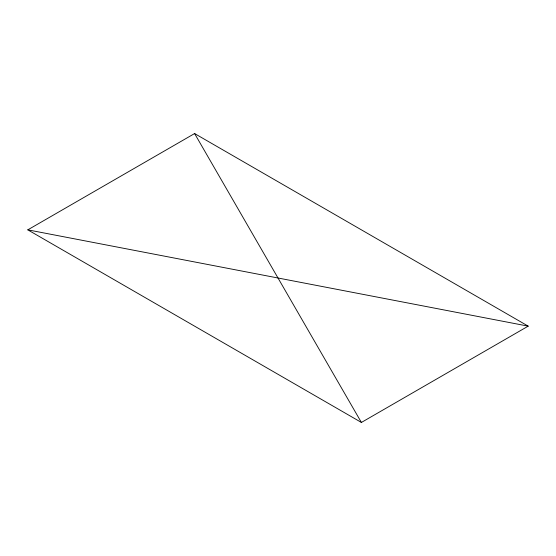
<?xml version="1.0" encoding="UTF-8"?>
<svg xmlns="http://www.w3.org/2000/svg" width="556" height="556" viewBox="0 0 556 556"><rect width="100%" height="100%" fill="white"/><g stroke="black" fill="none" stroke-linecap="round" stroke-linejoin="round"><path stroke-width="0.83" d="M27.8 229.85L194.6 133.551L528.2 326.15L361.4 422.449L27.8 229.85L528.2 326.15M194.6 133.551L361.4 422.449"/></g></svg>
